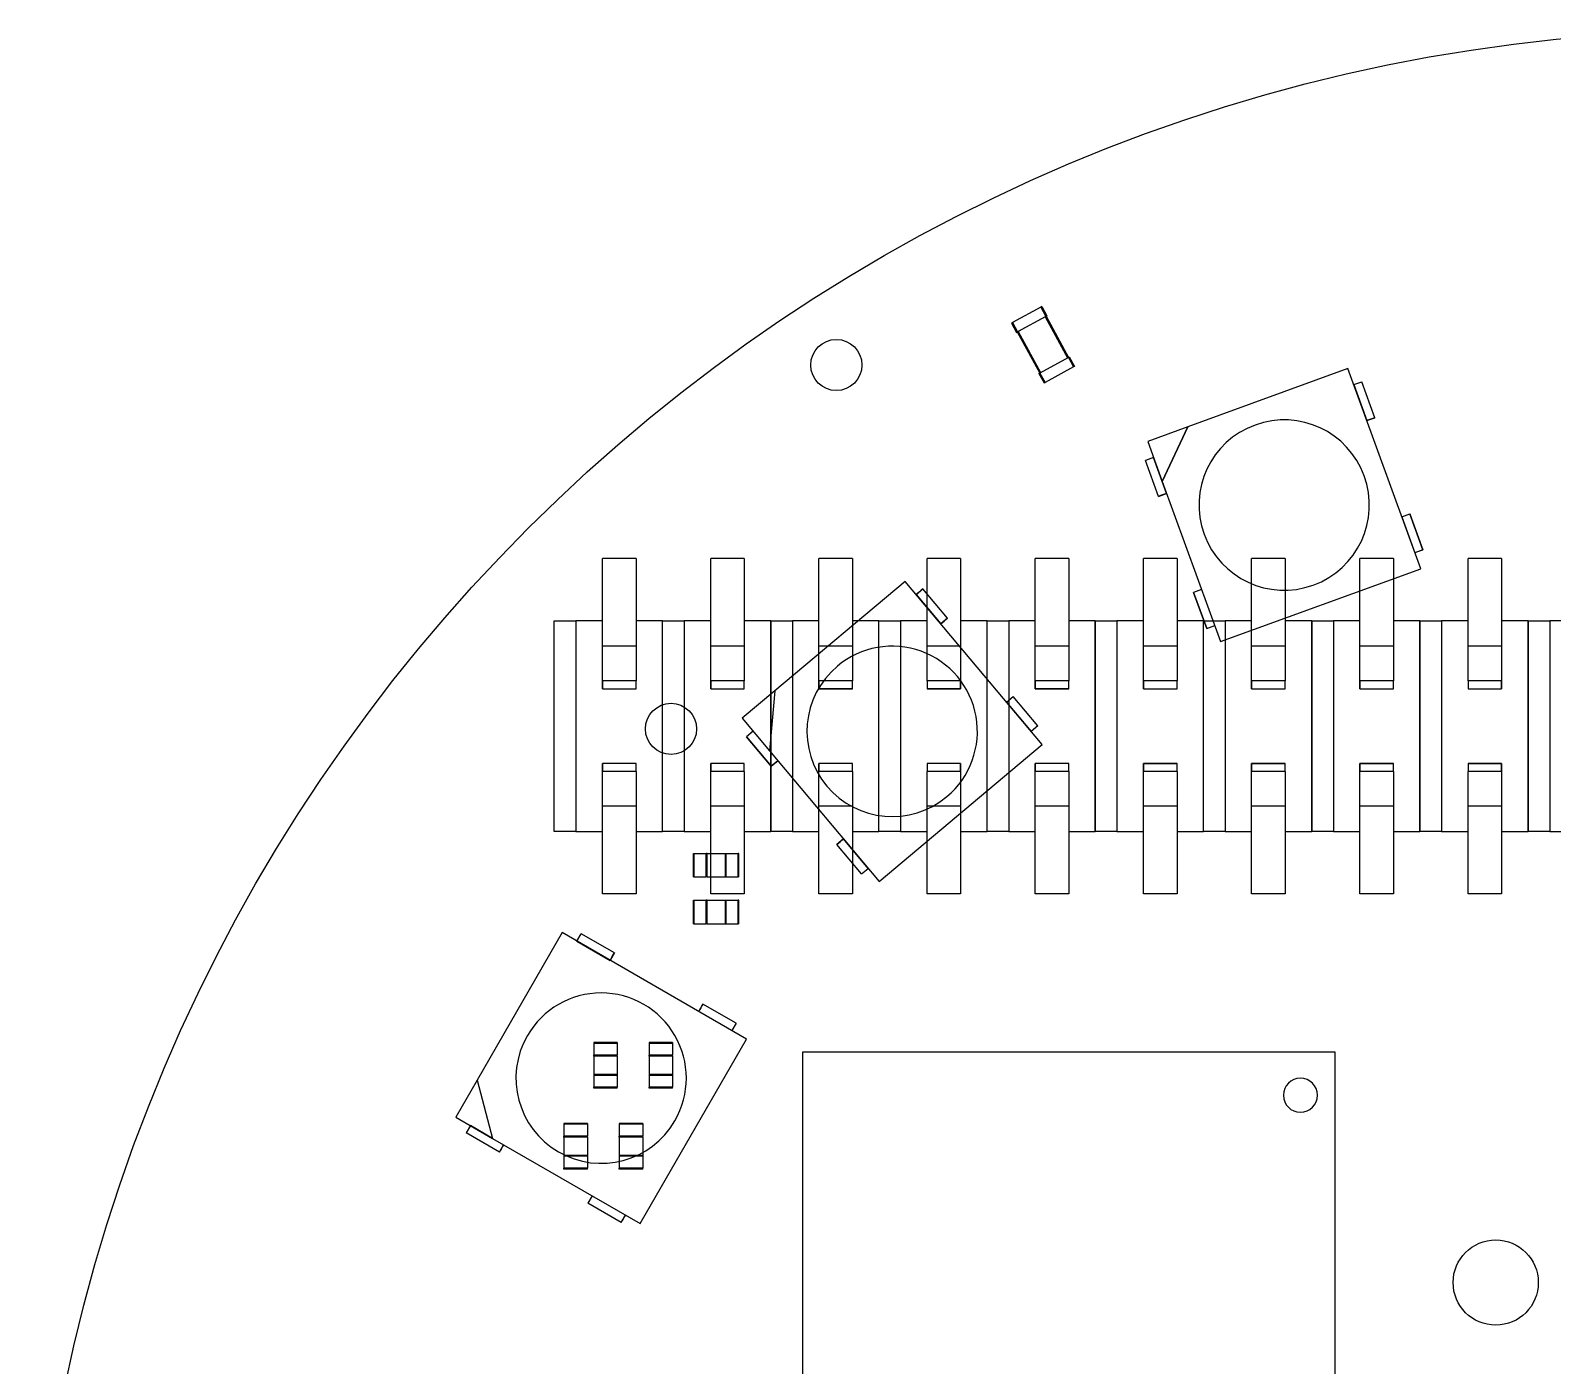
# Model space of a CAD drawing. Extents: x -39.9 to 39.9, y -39.9 to 39.9.
# Drawn here: x -39.9 to -4.17, y 8.55 to 39.9 of the extents above; entities that cross this region are included whole.
import ezdxf

# ---------------------------------------------------------------- set-up
doc = ezdxf.new("R2010")
doc.units = 0
doc.layers.get('0').update_dxf_attribs({"linetype": 'continuous'})

# ---------------------------------------------------------------- blocks, each defined once
blk = doc.blocks.new('PART__FEATURE021')
at = {"color": 0}
for p, q in [((-24.335, 18.925), (-24.335, 19.475)), ((-24.315, 19.475), (-24.035, 19.475)), ((-24.315, 18.925), (-24.315, 19.475)), ((-24.035, 18.925), (-24.035, 19.475)), ((-24.015, 19.475), (-23.585, 19.475)), ((-24.015, 18.925), (-24.015, 19.475)), ((-23.585, 18.925), (-23.585, 19.475)), ((-23.565, 19.475), (-23.285, 19.475)), ((-23.565, 18.925), (-23.565, 19.475)), ((-23.285, 18.925), (-23.285, 19.475)), ((-23.265, 18.925), (-23.265, 19.475)), ((-24.315, 18.925), (-24.035, 18.925)), ((-24.015, 18.925), (-23.585, 18.925)), ((-23.565, 18.925), (-23.285, 18.925))]:
    blk.add_line(p, q, dxfattribs=at)
for points in [[(-24.335, 19.475), (-24.315, 19.475)], [(-24.015, 19.475), (-24.035, 19.475)], [(-23.585, 19.475), (-23.565, 19.475)], [(-23.265, 19.475), (-23.285, 19.475)], [(-24.335, 18.925), (-24.315, 18.925)], [(-24.015, 18.925), (-24.035, 18.925)], [(-23.585, 18.925), (-23.565, 18.925)], [(-23.265, 18.925), (-23.285, 18.925)]]:
    blk.add_lwpolyline(points, dxfattribs=at)
blk = doc.blocks.new('PART__FEATURE040')
at = {"color": 0}
for p, q in [((-24.825, 16.135), (-25.375, 16.135)), ((-25.375, 16.115), (-25.375, 15.835)), ((-24.825, 16.115), (-25.375, 16.115)), ((-24.825, 16.115), (-24.825, 15.835)), ((-24.825, 15.835), (-25.375, 15.835)), ((-25.375, 15.815), (-25.375, 15.385)), ((-24.825, 15.815), (-25.375, 15.815)), ((-24.825, 15.815), (-24.825, 15.385)), ((-24.825, 15.385), (-25.375, 15.385)), ((-25.375, 15.365), (-25.375, 15.085)), ((-24.825, 15.365), (-25.375, 15.365)), ((-24.825, 15.365), (-24.825, 15.085)), ((-24.825, 15.085), (-25.375, 15.085)), ((-24.825, 15.065), (-25.375, 15.065)), ((-24.825, 15.065), (-25.375, 15.065))]:
    blk.add_line(p, q, dxfattribs=at)
for points in [[(-25.375, 16.135), (-25.375, 16.115)], [(-24.825, 16.135), (-24.825, 16.115)], [(-25.375, 15.815), (-25.375, 15.835)], [(-24.825, 15.815), (-24.825, 15.835)], [(-25.375, 15.385), (-25.375, 15.365)], [(-24.825, 15.385), (-24.825, 15.365)], [(-25.375, 15.065), (-25.375, 15.085)], [(-24.825, 15.065), (-24.825, 15.085)]]:
    blk.add_lwpolyline(points, dxfattribs=at)
blk = doc.blocks.new('PART__FEATURE025')
at = {"color": 0}
for p, q in [((-26.4697, 25.4426), (-26.4697, 27.5)), ((-25.6823, 27.5), (-26.4697, 27.5)), ((-25.6823, 27.5), (-25.6823, 25.4426)), ((-23.9297, 25.4426), (-23.9297, 27.5)), ((-23.1423, 27.5), (-23.9297, 27.5)), ((-23.1423, 27.5), (-23.1423, 25.4426)), ((-21.3897, 25.4426), (-21.3897, 27.5)), ((-20.6023, 27.5), (-21.3897, 27.5)), ((-20.6023, 27.5), (-20.6023, 25.4426)), ((-18.8497, 25.4426), (-18.8497, 27.5)), ((-18.0623, 27.5), (-18.8497, 27.5)), ((-18.0623, 27.5), (-18.0623, 25.4426)), ((-16.3097, 25.4426), (-16.3097, 27.5)), ((-15.5223, 27.5), (-16.3097, 27.5)), ((-15.5223, 27.5), (-15.5223, 25.4426)), ((-13.7697, 25.4426), (-13.7697, 27.5)), ((-12.9823, 27.5), (-13.7697, 27.5)), ((-12.9823, 27.5), (-12.9823, 25.4426)), ((-11.2297, 25.4426), (-11.2297, 27.5)), ((-10.4423, 27.5), (-11.2297, 27.5)), ((-10.4423, 27.5), (-10.4423, 25.4426)), ((-8.6897, 25.4426), (-8.6897, 27.5)), ((-7.9023, 27.5), (-8.6897, 27.5)), ((-7.9023, 27.5), (-7.9023, 25.4426)), ((-6.1497, 25.4426), (-6.1497, 27.5)), ((-5.3623, 27.5), (-6.1497, 27.5)), ((-5.3623, 27.5), (-5.3623, 25.4426)), ((-27.6, 21.0865), (-27.6, 26.0395)), ((-27.6, 26.0395), (-27.092, 26.0395)), ((-26.4697, 26.0395), (-27.092, 26.0395)), ((-27.092, 26.0395), (-27.092, 21.0865)), ((-25.06, 26.0395), (-25.6823, 26.0395)), ((-25.06, 26.0395), (-24.552, 26.0395)), ((-25.06, 21.0865), (-25.06, 26.0395)), ((-23.9297, 26.0395), (-24.552, 26.0395)), ((-24.552, 26.0395), (-24.552, 21.0865)), ((-22.52, 26.0395), (-23.1423, 26.0395)), ((-22.52, 26.0395), (-22.012, 26.0395)), ((-22.52, 21.0865), (-22.52, 26.0395)), ((-22.52, 26.0395), (-22.52, 21.0865)), ((-21.3897, 26.0395), (-22.012, 26.0395)), ((-22.012, 26.0395), (-22.012, 21.0865)), ((-19.98, 26.0395), (-20.6023, 26.0395)), ((-19.98, 26.0395), (-19.472, 26.0395)), ((-19.98, 21.0865), (-19.98, 26.0395)), ((-18.8497, 26.0395), (-19.472, 26.0395)), ((-19.472, 26.0395), (-19.472, 21.0865)), ((-17.44, 26.0395), (-18.0623, 26.0395)), ((-17.44, 26.0395), (-16.932, 26.0395)), ((-17.44, 21.0865), (-17.44, 26.0395)), ((-16.3097, 26.0395), (-16.932, 26.0395)), ((-16.932, 26.0395), (-16.932, 21.0865)), ((-14.9, 26.0395), (-15.5223, 26.0395)), ((-14.9, 26.0395), (-14.392, 26.0395)), ((-14.9, 21.0865), (-14.9, 26.0395)), ((-14.9, 26.0395), (-14.9, 21.0865)), ((-13.7697, 26.0395), (-14.392, 26.0395)), ((-14.392, 26.0395), (-14.392, 21.0865)), ((-14.392, 26.0395), (-14.392, 21.0865)), ((-12.36, 26.0395), (-12.9823, 26.0395)), ((-12.36, 26.0395), (-11.852, 26.0395)), ((-12.36, 21.0865), (-12.36, 26.0395)), ((-11.2297, 26.0395), (-11.852, 26.0395)), ((-11.852, 26.0395), (-11.852, 21.0865)), ((-11.852, 26.0395), (-11.852, 21.0865)), ((-9.82, 26.0395), (-10.4423, 26.0395)), ((-9.82, 26.0395), (-9.312, 26.0395)), ((-9.82, 21.0865), (-9.82, 26.0395)), ((-9.82, 26.0395), (-9.82, 21.0865)), ((-8.6897, 26.0395), (-9.312, 26.0395)), ((-9.312, 26.0395), (-9.312, 21.0865)), ((-7.28, 26.0395), (-7.9023, 26.0395)), ((-7.28, 26.0395), (-6.772, 26.0395)), ((-7.28, 21.0865), (-7.28, 26.0395)), ((-7.28, 26.0395), (-7.28, 21.0865)), ((-6.1497, 26.0395), (-6.772, 26.0395)), ((-6.772, 26.0395), (-6.772, 21.0865)), ((-4.74, 26.0395), (-5.3623, 26.0395)), ((-4.74, 26.0395), (-4.232, 26.0395)), ((-4.74, 21.0865), (-4.74, 26.0395)), ((-4.74, 26.0395), (-4.74, 21.0865)), ((-3.6097, 26.0395), (-4.232, 26.0395)), ((-4.232, 26.0395), (-4.232, 21.0865)), ((-25.6823, 25.4426), (-26.4697, 25.4426)), ((-23.1423, 25.4426), (-23.9297, 25.4426)), ((-20.6023, 25.4426), (-21.3897, 25.4426)), ((-18.0623, 25.4426), (-18.8497, 25.4426)), ((-15.5223, 25.4426), (-16.3097, 25.4426)), ((-12.9823, 25.4426), (-13.7697, 25.4426)), ((-10.4423, 25.4426), (-11.2297, 25.4426)), ((-7.9023, 25.4426), (-8.6897, 25.4426)), ((-5.3623, 25.4426), (-6.1497, 25.4426)), ((-26.4697, 24.6298), (-26.4697, 24.4393)), ((-26.4697, 24.4393), (-26.4697, 24.6298)), ((-25.6823, 24.6298), (-26.4697, 24.6298)), ((-26.4697, 24.4393), (-25.6823, 24.4393)), ((-25.6823, 24.4393), (-25.6823, 24.6298)), ((-23.9297, 24.6298), (-23.9297, 24.4393)), ((-23.9297, 24.4393), (-23.9297, 24.6298)), ((-23.1423, 24.6298), (-23.9297, 24.6298)), ((-23.9297, 24.4393), (-23.1423, 24.4393)), ((-23.1423, 24.4393), (-23.1423, 24.6298)), ((-21.3897, 24.6298), (-21.3897, 24.4393)), ((-21.3897, 24.4393), (-21.3897, 24.6298)), ((-20.6023, 24.6298), (-21.3897, 24.6298)), ((-21.3897, 24.4393), (-20.6023, 24.4393)), ((-20.6023, 24.4393), (-21.3897, 24.4393)), ((-20.6023, 24.4393), (-20.6023, 24.6298)), ((-18.8497, 24.6298), (-18.8497, 24.4393)), ((-18.0623, 24.6298), (-18.8497, 24.6298)), ((-18.8497, 24.4393), (-18.0623, 24.4393)), ((-18.0623, 24.4393), (-18.8497, 24.4393)), ((-18.0623, 24.4393), (-18.0623, 24.6298)), ((-18.0623, 24.6298), (-18.0623, 24.4393)), ((-16.3097, 24.6298), (-16.3097, 24.4393)), ((-16.3097, 24.4393), (-16.3097, 24.6298)), ((-15.5223, 24.6298), (-16.3097, 24.6298)), ((-16.3097, 24.4393), (-15.5223, 24.4393)), ((-15.5223, 24.4393), (-16.3097, 24.4393)), ((-15.5223, 24.4393), (-15.5223, 24.6298)), ((-13.7697, 24.6298), (-13.7697, 24.4393)), ((-13.7697, 24.4393), (-13.7697, 24.6298)), ((-12.9823, 24.6298), (-13.7697, 24.6298)), ((-13.7697, 24.4393), (-12.9823, 24.4393)), ((-12.9823, 24.4393), (-12.9823, 24.6298)), ((-11.2297, 24.6298), (-11.2297, 24.4393)), ((-11.2297, 24.4393), (-11.2297, 24.6298)), ((-10.4423, 24.6298), (-11.2297, 24.6298)), ((-11.2297, 24.4393), (-10.4423, 24.4393)), ((-10.4423, 24.4393), (-10.4423, 24.6298)), ((-8.6897, 24.6298), (-8.6897, 24.4393)), ((-8.6897, 24.4393), (-8.6897, 24.6298)), ((-7.9023, 24.6298), (-8.6897, 24.6298)), ((-8.6897, 24.4393), (-7.9023, 24.4393)), ((-7.9023, 24.4393), (-7.9023, 24.6298)), ((-6.1497, 24.6298), (-6.1497, 24.4393)), ((-5.3623, 24.6298), (-6.1497, 24.6298)), ((-6.1497, 24.4393), (-5.3623, 24.4393)), ((-5.3623, 24.4393), (-5.3623, 24.6298)), ((-5.3623, 24.6298), (-5.3623, 24.4393)), ((-26.4697, 22.6867), (-26.4697, 22.4962)), ((-25.6823, 22.6867), (-26.4697, 22.6867)), ((-26.4697, 22.4962), (-26.4697, 22.6867)), ((-25.6823, 22.4962), (-25.6823, 22.6867)), ((-23.9297, 22.6867), (-23.9297, 22.4962)), ((-23.1423, 22.6867), (-23.9297, 22.6867)), ((-23.9297, 22.4962), (-23.9297, 22.6867)), ((-23.1423, 22.4962), (-23.1423, 22.6867)), ((-21.3897, 22.6867), (-21.3897, 22.4962)), ((-20.6023, 22.6867), (-21.3897, 22.6867)), ((-21.3897, 22.4962), (-21.3897, 22.6867)), ((-20.6023, 22.4962), (-20.6023, 22.6867)), ((-18.8497, 22.6867), (-18.8497, 22.4962)), ((-18.0623, 22.6867), (-18.8497, 22.6867)), ((-18.0623, 22.4962), (-18.0623, 22.6867)), ((-18.0623, 22.6867), (-18.0623, 22.4962)), ((-16.3097, 22.6867), (-16.3097, 22.4962)), ((-15.5223, 22.6867), (-16.3097, 22.6867)), ((-16.3097, 22.4962), (-16.3097, 22.6867)), ((-15.5223, 22.4962), (-15.5223, 22.6867)), ((-13.7697, 22.6867), (-13.7697, 22.4962)), ((-12.9823, 22.6867), (-13.7697, 22.6867)), ((-13.7697, 22.4962), (-13.7697, 22.6867)), ((-13.7697, 22.6867), (-12.9823, 22.6867)), ((-12.9823, 22.4962), (-12.9823, 22.6867)), ((-11.2297, 22.6867), (-11.2297, 22.4962)), ((-10.4423, 22.6867), (-11.2297, 22.6867)), ((-11.2297, 22.4962), (-11.2297, 22.6867)), ((-11.2297, 22.6867), (-10.4423, 22.6867)), ((-10.4423, 22.4962), (-10.4423, 22.6867)), ((-8.6897, 22.6867), (-8.6897, 22.4962)), ((-7.9023, 22.6867), (-8.6897, 22.6867)), ((-8.6897, 22.4962), (-8.6897, 22.6867)), ((-8.6897, 22.6867), (-7.9023, 22.6867)), ((-7.9023, 22.4962), (-7.9023, 22.6867)), ((-6.1497, 22.6867), (-6.1497, 22.4962)), ((-5.3623, 22.6867), (-6.1497, 22.6867)), ((-6.1497, 22.6867), (-5.3623, 22.6867)), ((-5.3623, 22.4962), (-5.3623, 22.6867)), ((-5.3623, 22.6867), (-5.3623, 22.4962)), ((-25.6823, 22.4962), (-26.4697, 22.4962)), ((-23.1423, 22.4962), (-23.9297, 22.4962)), ((-20.6023, 22.4962), (-21.3897, 22.4962)), ((-18.0623, 22.4962), (-18.8497, 22.4962)), ((-15.5223, 22.4962), (-16.3097, 22.4962)), ((-12.9823, 22.4962), (-13.7697, 22.4962)), ((-10.4423, 22.4962), (-11.2297, 22.4962)), ((-7.9023, 22.4962), (-8.6897, 22.4962)), ((-5.3623, 22.4962), (-6.1497, 22.4962)), ((-26.4697, 19.626), (-26.4697, 21.6834)), ((-25.6823, 21.6834), (-26.4697, 21.6834)), ((-25.6823, 21.6834), (-25.6823, 19.626)), ((-23.9297, 19.626), (-23.9297, 21.6834)), ((-23.1423, 21.6834), (-23.9297, 21.6834)), ((-23.1423, 21.6834), (-23.1423, 19.626)), ((-21.3897, 19.626), (-21.3897, 21.6834)), ((-20.6023, 21.6834), (-21.3897, 21.6834)), ((-20.6023, 21.6834), (-20.6023, 19.626)), ((-18.8497, 19.626), (-18.8497, 21.6834)), ((-18.0623, 21.6834), (-18.8497, 21.6834)), ((-18.0623, 21.6834), (-18.0623, 19.626)), ((-16.3097, 19.626), (-16.3097, 21.6834)), ((-15.5223, 21.6834), (-16.3097, 21.6834)), ((-15.5223, 21.6834), (-15.5223, 19.626)), ((-13.7697, 19.626), (-13.7697, 21.6834)), ((-12.9823, 21.6834), (-13.7697, 21.6834)), ((-12.9823, 21.6834), (-12.9823, 19.626)), ((-11.2297, 19.626), (-11.2297, 21.6834)), ((-10.4423, 21.6834), (-11.2297, 21.6834)), ((-10.4423, 21.6834), (-10.4423, 19.626)), ((-8.6897, 19.626), (-8.6897, 21.6834)), ((-7.9023, 21.6834), (-8.6897, 21.6834)), ((-7.9023, 21.6834), (-7.9023, 19.626)), ((-6.1497, 19.626), (-6.1497, 21.6834)), ((-5.3623, 21.6834), (-6.1497, 21.6834)), ((-5.3623, 21.6834), (-5.3623, 19.626)), ((-27.092, 21.0865), (-27.6, 21.0865)), ((-27.092, 21.0865), (-26.4697, 21.0865)), ((-25.6823, 21.0865), (-25.06, 21.0865)), ((-24.552, 21.0865), (-25.06, 21.0865)), ((-24.552, 21.0865), (-23.9297, 21.0865)), ((-23.1423, 21.0865), (-22.52, 21.0865)), ((-22.012, 21.0865), (-22.52, 21.0865)), ((-22.012, 21.0865), (-21.3897, 21.0865)), ((-20.6023, 21.0865), (-19.98, 21.0865)), ((-19.472, 21.0865), (-19.98, 21.0865)), ((-19.472, 21.0865), (-18.8497, 21.0865)), ((-18.0623, 21.0865), (-17.44, 21.0865)), ((-16.932, 21.0865), (-17.44, 21.0865)), ((-16.932, 21.0865), (-16.3097, 21.0865)), ((-15.5223, 21.0865), (-14.9, 21.0865)), ((-14.392, 21.0865), (-14.9, 21.0865)), ((-14.392, 21.0865), (-13.7697, 21.0865)), ((-12.9823, 21.0865), (-12.36, 21.0865)), ((-11.852, 21.0865), (-12.36, 21.0865)), ((-11.852, 21.0865), (-11.2297, 21.0865)), ((-10.4423, 21.0865), (-9.82, 21.0865)), ((-9.312, 21.0865), (-9.82, 21.0865)), ((-9.312, 21.0865), (-8.6897, 21.0865)), ((-7.9023, 21.0865), (-7.28, 21.0865)), ((-6.772, 21.0865), (-7.28, 21.0865)), ((-6.772, 21.0865), (-6.1497, 21.0865)), ((-5.3623, 21.0865), (-4.74, 21.0865)), ((-4.232, 21.0865), (-4.74, 21.0865)), ((-4.232, 21.0865), (-3.6097, 21.0865)), ((-25.6823, 19.626), (-26.4697, 19.626)), ((-23.1423, 19.626), (-23.9297, 19.626)), ((-20.6023, 19.626), (-21.3897, 19.626)), ((-18.0623, 19.626), (-18.8497, 19.626)), ((-15.5223, 19.626), (-16.3097, 19.626)), ((-12.9823, 19.626), (-13.7697, 19.626)), ((-10.4423, 19.626), (-11.2297, 19.626)), ((-7.9023, 19.626), (-8.6897, 19.626)), ((-5.3623, 19.626), (-6.1497, 19.626))]:
    blk.add_line(p, q, dxfattribs=at)
for points in [[(-26.4697, 24.6298), (-26.4697, 24.6798), (-26.4697, 24.7298), (-26.4697, 24.7798), (-26.4697, 24.8298), (-26.4697, 24.8798), (-26.4697, 24.9298), (-26.4697, 24.9798), (-26.4697, 25.0298), (-26.4697, 25.0798), (-26.4697, 25.1298), (-26.4697, 25.1798), (-26.4697, 25.2298), (-26.4697, 25.2798), (-26.4697, 25.3298), (-26.4697, 25.3798), (-26.4697, 25.4298), (-26.4697, 25.4426)], [(-25.6823, 25.4426), (-25.6823, 25.3926), (-25.6823, 25.3426), (-25.6823, 25.2926), (-25.6823, 25.2426), (-25.6823, 25.1926), (-25.6823, 25.1426), (-25.6823, 25.0926), (-25.6823, 25.0426), (-25.6823, 24.9926), (-25.6823, 24.9426), (-25.6823, 24.8926), (-25.6823, 24.8426), (-25.6823, 24.7926), (-25.6823, 24.7426), (-25.6823, 24.6926), (-25.6823, 24.6426), (-25.6823, 24.6298)], [(-23.9297, 24.6298), (-23.9297, 24.6798), (-23.9297, 24.7298), (-23.9297, 24.7798), (-23.9297, 24.8298), (-23.9297, 24.8798), (-23.9297, 24.9298), (-23.9297, 24.9798), (-23.9297, 25.0298), (-23.9297, 25.0798), (-23.9297, 25.1298), (-23.9297, 25.1798), (-23.9297, 25.2298), (-23.9297, 25.2798), (-23.9297, 25.3298), (-23.9297, 25.3798), (-23.9297, 25.4298), (-23.9297, 25.4426)], [(-23.1423, 25.4426), (-23.1423, 25.3926), (-23.1423, 25.3426), (-23.1423, 25.2926), (-23.1423, 25.2426), (-23.1423, 25.1926), (-23.1423, 25.1426), (-23.1423, 25.0926), (-23.1423, 25.0426), (-23.1423, 24.9926), (-23.1423, 24.9426), (-23.1423, 24.8926), (-23.1423, 24.8426), (-23.1423, 24.7926), (-23.1423, 24.7426), (-23.1423, 24.6926), (-23.1423, 24.6426), (-23.1423, 24.6298)], [(-21.3897, 24.6298), (-21.3897, 24.6798), (-21.3897, 24.7298), (-21.3897, 24.7798), (-21.3897, 24.8298), (-21.3897, 24.8798), (-21.3897, 24.9298), (-21.3897, 24.9798), (-21.3897, 25.0298), (-21.3897, 25.0798), (-21.3897, 25.1298), (-21.3897, 25.1798), (-21.3897, 25.2298), (-21.3897, 25.2798), (-21.3897, 25.3298), (-21.3897, 25.3798), (-21.3897, 25.4298), (-21.3897, 25.4426)], [(-20.6023, 25.4426), (-20.6023, 25.3926), (-20.6023, 25.3426), (-20.6023, 25.2926), (-20.6023, 25.2426), (-20.6023, 25.1926), (-20.6023, 25.1426), (-20.6023, 25.0926), (-20.6023, 25.0426), (-20.6023, 24.9926), (-20.6023, 24.9426), (-20.6023, 24.8926), (-20.6023, 24.8426), (-20.6023, 24.7926), (-20.6023, 24.7426), (-20.6023, 24.6926), (-20.6023, 24.6426), (-20.6023, 24.6298)], [(-18.8497, 24.6298), (-18.8497, 24.6798), (-18.8497, 24.7298), (-18.8497, 24.7798), (-18.8497, 24.8298), (-18.8497, 24.8798), (-18.8497, 24.9298), (-18.8497, 24.9798), (-18.8497, 25.0298), (-18.8497, 25.0798), (-18.8497, 25.1298), (-18.8497, 25.1798), (-18.8497, 25.2298), (-18.8497, 25.2798), (-18.8497, 25.3298), (-18.8497, 25.3798), (-18.8497, 25.4298), (-18.8497, 25.4426)], [(-18.0623, 25.4426), (-18.0623, 25.3926), (-18.0623, 25.3426), (-18.0623, 25.2926), (-18.0623, 25.2426), (-18.0623, 25.1926), (-18.0623, 25.1426), (-18.0623, 25.0926), (-18.0623, 25.0426), (-18.0623, 24.9926), (-18.0623, 24.9426), (-18.0623, 24.8926), (-18.0623, 24.8426), (-18.0623, 24.7926), (-18.0623, 24.7426), (-18.0623, 24.6926), (-18.0623, 24.6426), (-18.0623, 24.6298)], [(-16.3097, 24.6298), (-16.3097, 24.6798), (-16.3097, 24.7298), (-16.3097, 24.7798), (-16.3097, 24.8298), (-16.3097, 24.8798), (-16.3097, 24.9298), (-16.3097, 24.9798), (-16.3097, 25.0298), (-16.3097, 25.0798), (-16.3097, 25.1298), (-16.3097, 25.1798), (-16.3097, 25.2298), (-16.3097, 25.2798), (-16.3097, 25.3298), (-16.3097, 25.3798), (-16.3097, 25.4298), (-16.3097, 25.4426)], [(-15.5223, 25.4426), (-15.5223, 25.3926), (-15.5223, 25.3426), (-15.5223, 25.2926), (-15.5223, 25.2426), (-15.5223, 25.1926), (-15.5223, 25.1426), (-15.5223, 25.0926), (-15.5223, 25.0426), (-15.5223, 24.9926), (-15.5223, 24.9426), (-15.5223, 24.8926), (-15.5223, 24.8426), (-15.5223, 24.7926), (-15.5223, 24.7426), (-15.5223, 24.6926), (-15.5223, 24.6426), (-15.5223, 24.6298)], [(-13.7697, 24.6298), (-13.7697, 24.6798), (-13.7697, 24.7298), (-13.7697, 24.7798), (-13.7697, 24.8298), (-13.7697, 24.8798), (-13.7697, 24.9298), (-13.7697, 24.9798), (-13.7697, 25.0298), (-13.7697, 25.0798), (-13.7697, 25.1298), (-13.7697, 25.1798), (-13.7697, 25.2298), (-13.7697, 25.2798), (-13.7697, 25.3298), (-13.7697, 25.3798), (-13.7697, 25.4298), (-13.7697, 25.4426)], [(-12.9823, 25.4426), (-12.9823, 25.3926), (-12.9823, 25.3426), (-12.9823, 25.2926), (-12.9823, 25.2426), (-12.9823, 25.1926), (-12.9823, 25.1426), (-12.9823, 25.0926), (-12.9823, 25.0426), (-12.9823, 24.9926), (-12.9823, 24.9426), (-12.9823, 24.8926), (-12.9823, 24.8426), (-12.9823, 24.7926), (-12.9823, 24.7426), (-12.9823, 24.6926), (-12.9823, 24.6426), (-12.9823, 24.6298)], [(-11.2297, 24.6298), (-11.2297, 24.6798), (-11.2297, 24.7298), (-11.2297, 24.7798), (-11.2297, 24.8298), (-11.2297, 24.8798), (-11.2297, 24.9298), (-11.2297, 24.9798), (-11.2297, 25.0298), (-11.2297, 25.0798), (-11.2297, 25.1298), (-11.2297, 25.1798), (-11.2297, 25.2298), (-11.2297, 25.2798), (-11.2297, 25.3298), (-11.2297, 25.3798), (-11.2297, 25.4298), (-11.2297, 25.4426)], [(-10.4423, 25.4426), (-10.4423, 25.3926), (-10.4423, 25.3426), (-10.4423, 25.2926), (-10.4423, 25.2426), (-10.4423, 25.1926), (-10.4423, 25.1426), (-10.4423, 25.0926), (-10.4423, 25.0426), (-10.4423, 24.9926), (-10.4423, 24.9426), (-10.4423, 24.8926), (-10.4423, 24.8426), (-10.4423, 24.7926), (-10.4423, 24.7426), (-10.4423, 24.6926), (-10.4423, 24.6426), (-10.4423, 24.6298)], [(-8.6897, 24.6298), (-8.6897, 24.6798), (-8.6897, 24.7298), (-8.6897, 24.7798), (-8.6897, 24.8298), (-8.6897, 24.8798), (-8.6897, 24.9298), (-8.6897, 24.9798), (-8.6897, 25.0298), (-8.6897, 25.0798), (-8.6897, 25.1298), (-8.6897, 25.1798), (-8.6897, 25.2298), (-8.6897, 25.2798), (-8.6897, 25.3298), (-8.6897, 25.3798), (-8.6897, 25.4298), (-8.6897, 25.4426)], [(-7.9023, 25.4426), (-7.9023, 25.3926), (-7.9023, 25.3426), (-7.9023, 25.2926), (-7.9023, 25.2426), (-7.9023, 25.1926), (-7.9023, 25.1426), (-7.9023, 25.0926), (-7.9023, 25.0426), (-7.9023, 24.9926), (-7.9023, 24.9426), (-7.9023, 24.8926), (-7.9023, 24.8426), (-7.9023, 24.7926), (-7.9023, 24.7426), (-7.9023, 24.6926), (-7.9023, 24.6426), (-7.9023, 24.6298)], [(-6.1497, 24.6298), (-6.1497, 24.6798), (-6.1497, 24.7298), (-6.1497, 24.7798), (-6.1497, 24.8298), (-6.1497, 24.8798), (-6.1497, 24.9298), (-6.1497, 24.9798), (-6.1497, 25.0298), (-6.1497, 25.0798), (-6.1497, 25.1298), (-6.1497, 25.1798), (-6.1497, 25.2298), (-6.1497, 25.2798), (-6.1497, 25.3298), (-6.1497, 25.3798), (-6.1497, 25.4298), (-6.1497, 25.4426)], [(-5.3623, 25.4426), (-5.3623, 25.3926), (-5.3623, 25.3426), (-5.3623, 25.2926), (-5.3623, 25.2426), (-5.3623, 25.1926), (-5.3623, 25.1426), (-5.3623, 25.0926), (-5.3623, 25.0426), (-5.3623, 24.9926), (-5.3623, 24.9426), (-5.3623, 24.8926), (-5.3623, 24.8426), (-5.3623, 24.7926), (-5.3623, 24.7426), (-5.3623, 24.6926), (-5.3623, 24.6426), (-5.3623, 24.6298)], [(-26.4697, 21.6834), (-26.4697, 21.7334), (-26.4697, 21.7834), (-26.4697, 21.8334), (-26.4697, 21.8834), (-26.4697, 21.9334), (-26.4697, 21.9834), (-26.4697, 22.0334), (-26.4697, 22.0834), (-26.4697, 22.1334), (-26.4697, 22.1834), (-26.4697, 22.2334), (-26.4697, 22.2834), (-26.4697, 22.3334), (-26.4697, 22.3834), (-26.4697, 22.4334), (-26.4697, 22.4834), (-26.4697, 22.4962)], [(-25.6823, 22.4962), (-25.6823, 22.4462), (-25.6823, 22.3962), (-25.6823, 22.3462), (-25.6823, 22.2962), (-25.6823, 22.2462), (-25.6823, 22.1962), (-25.6823, 22.1462), (-25.6823, 22.0962), (-25.6823, 22.0462), (-25.6823, 21.9962), (-25.6823, 21.9462), (-25.6823, 21.8962), (-25.6823, 21.8462), (-25.6823, 21.7962), (-25.6823, 21.7462), (-25.6823, 21.6962), (-25.6823, 21.6834)], [(-23.9297, 21.6834), (-23.9297, 21.7334), (-23.9297, 21.7834), (-23.9297, 21.8334), (-23.9297, 21.8834), (-23.9297, 21.9334), (-23.9297, 21.9834), (-23.9297, 22.0334), (-23.9297, 22.0834), (-23.9297, 22.1334), (-23.9297, 22.1834), (-23.9297, 22.2334), (-23.9297, 22.2834), (-23.9297, 22.3334), (-23.9297, 22.3834), (-23.9297, 22.4334), (-23.9297, 22.4834), (-23.9297, 22.4962)], [(-23.1423, 22.4962), (-23.1423, 22.4462), (-23.1423, 22.3962), (-23.1423, 22.3462), (-23.1423, 22.2962), (-23.1423, 22.2462), (-23.1423, 22.1962), (-23.1423, 22.1462), (-23.1423, 22.0962), (-23.1423, 22.0462), (-23.1423, 21.9962), (-23.1423, 21.9462), (-23.1423, 21.8962), (-23.1423, 21.8462), (-23.1423, 21.7962), (-23.1423, 21.7462), (-23.1423, 21.6962), (-23.1423, 21.6834)], [(-21.3897, 21.6834), (-21.3897, 21.7334), (-21.3897, 21.7834), (-21.3897, 21.8334), (-21.3897, 21.8834), (-21.3897, 21.9334), (-21.3897, 21.9834), (-21.3897, 22.0334), (-21.3897, 22.0834), (-21.3897, 22.1334), (-21.3897, 22.1834), (-21.3897, 22.2334), (-21.3897, 22.2834), (-21.3897, 22.3334), (-21.3897, 22.3834), (-21.3897, 22.4334), (-21.3897, 22.4834), (-21.3897, 22.4962)], [(-20.6023, 22.4962), (-20.6023, 22.4462), (-20.6023, 22.3962), (-20.6023, 22.3462), (-20.6023, 22.2962), (-20.6023, 22.2462), (-20.6023, 22.1962), (-20.6023, 22.1462), (-20.6023, 22.0962), (-20.6023, 22.0462), (-20.6023, 21.9962), (-20.6023, 21.9462), (-20.6023, 21.8962), (-20.6023, 21.8462), (-20.6023, 21.7962), (-20.6023, 21.7462), (-20.6023, 21.6962), (-20.6023, 21.6834)], [(-18.8497, 21.6834), (-18.8497, 21.7334), (-18.8497, 21.7834), (-18.8497, 21.8334), (-18.8497, 21.8834), (-18.8497, 21.9334), (-18.8497, 21.9834), (-18.8497, 22.0334), (-18.8497, 22.0834), (-18.8497, 22.1334), (-18.8497, 22.1834), (-18.8497, 22.2334), (-18.8497, 22.2834), (-18.8497, 22.3334), (-18.8497, 22.3834), (-18.8497, 22.4334), (-18.8497, 22.4834), (-18.8497, 22.4962)], [(-18.0623, 22.4962), (-18.0623, 22.4462), (-18.0623, 22.3962), (-18.0623, 22.3462), (-18.0623, 22.2962), (-18.0623, 22.2462), (-18.0623, 22.1962), (-18.0623, 22.1462), (-18.0623, 22.0962), (-18.0623, 22.0462), (-18.0623, 21.9962), (-18.0623, 21.9462), (-18.0623, 21.8962), (-18.0623, 21.8462), (-18.0623, 21.7962), (-18.0623, 21.7462), (-18.0623, 21.6962), (-18.0623, 21.6834)], [(-16.3097, 21.6834), (-16.3097, 21.7334), (-16.3097, 21.7834), (-16.3097, 21.8334), (-16.3097, 21.8834), (-16.3097, 21.9334), (-16.3097, 21.9834), (-16.3097, 22.0334), (-16.3097, 22.0834), (-16.3097, 22.1334), (-16.3097, 22.1834), (-16.3097, 22.2334), (-16.3097, 22.2834), (-16.3097, 22.3334), (-16.3097, 22.3834), (-16.3097, 22.4334), (-16.3097, 22.4834), (-16.3097, 22.4962)], [(-15.5223, 22.4962), (-15.5223, 22.4462), (-15.5223, 22.3962), (-15.5223, 22.3462), (-15.5223, 22.2962), (-15.5223, 22.2462), (-15.5223, 22.1962), (-15.5223, 22.1462), (-15.5223, 22.0962), (-15.5223, 22.0462), (-15.5223, 21.9962), (-15.5223, 21.9462), (-15.5223, 21.8962), (-15.5223, 21.8462), (-15.5223, 21.7962), (-15.5223, 21.7462), (-15.5223, 21.6962), (-15.5223, 21.6834)], [(-13.7697, 21.6834), (-13.7697, 21.7334), (-13.7697, 21.7834), (-13.7697, 21.8334), (-13.7697, 21.8834), (-13.7697, 21.9334), (-13.7697, 21.9834), (-13.7697, 22.0334), (-13.7697, 22.0834), (-13.7697, 22.1334), (-13.7697, 22.1834), (-13.7697, 22.2334), (-13.7697, 22.2834), (-13.7697, 22.3334), (-13.7697, 22.3834), (-13.7697, 22.4334), (-13.7697, 22.4834), (-13.7697, 22.4962)], [(-12.9823, 22.4962), (-12.9823, 22.4462), (-12.9823, 22.3962), (-12.9823, 22.3462), (-12.9823, 22.2962), (-12.9823, 22.2462), (-12.9823, 22.1962), (-12.9823, 22.1462), (-12.9823, 22.0962), (-12.9823, 22.0462), (-12.9823, 21.9962), (-12.9823, 21.9462), (-12.9823, 21.8962), (-12.9823, 21.8462), (-12.9823, 21.7962), (-12.9823, 21.7462), (-12.9823, 21.6962), (-12.9823, 21.6834)], [(-11.2297, 21.6834), (-11.2297, 21.7334), (-11.2297, 21.7834), (-11.2297, 21.8334), (-11.2297, 21.8834), (-11.2297, 21.9334), (-11.2297, 21.9834), (-11.2297, 22.0334), (-11.2297, 22.0834), (-11.2297, 22.1334), (-11.2297, 22.1834), (-11.2297, 22.2334), (-11.2297, 22.2834), (-11.2297, 22.3334), (-11.2297, 22.3834), (-11.2297, 22.4334), (-11.2297, 22.4834), (-11.2297, 22.4962)], [(-10.4423, 22.4962), (-10.4423, 22.4462), (-10.4423, 22.3962), (-10.4423, 22.3462), (-10.4423, 22.2962), (-10.4423, 22.2462), (-10.4423, 22.1962), (-10.4423, 22.1462), (-10.4423, 22.0962), (-10.4423, 22.0462), (-10.4423, 21.9962), (-10.4423, 21.9462), (-10.4423, 21.8962), (-10.4423, 21.8462), (-10.4423, 21.7962), (-10.4423, 21.7462), (-10.4423, 21.6962), (-10.4423, 21.6834)], [(-8.6897, 21.6834), (-8.6897, 21.7334), (-8.6897, 21.7834), (-8.6897, 21.8334), (-8.6897, 21.8834), (-8.6897, 21.9334), (-8.6897, 21.9834), (-8.6897, 22.0334), (-8.6897, 22.0834), (-8.6897, 22.1334), (-8.6897, 22.1834), (-8.6897, 22.2334), (-8.6897, 22.2834), (-8.6897, 22.3334), (-8.6897, 22.3834), (-8.6897, 22.4334), (-8.6897, 22.4834), (-8.6897, 22.4962)], [(-7.9023, 22.4962), (-7.9023, 22.4462), (-7.9023, 22.3962), (-7.9023, 22.3462), (-7.9023, 22.2962), (-7.9023, 22.2462), (-7.9023, 22.1962), (-7.9023, 22.1462), (-7.9023, 22.0962), (-7.9023, 22.0462), (-7.9023, 21.9962), (-7.9023, 21.9462), (-7.9023, 21.8962), (-7.9023, 21.8462), (-7.9023, 21.7962), (-7.9023, 21.7462), (-7.9023, 21.6962), (-7.9023, 21.6834)], [(-6.1497, 21.6834), (-6.1497, 21.7334), (-6.1497, 21.7834), (-6.1497, 21.8334), (-6.1497, 21.8834), (-6.1497, 21.9334), (-6.1497, 21.9834), (-6.1497, 22.0334), (-6.1497, 22.0834), (-6.1497, 22.1334), (-6.1497, 22.1834), (-6.1497, 22.2334), (-6.1497, 22.2834), (-6.1497, 22.3334), (-6.1497, 22.3834), (-6.1497, 22.4334), (-6.1497, 22.4834), (-6.1497, 22.4962)], [(-5.3623, 22.4962), (-5.3623, 22.4462), (-5.3623, 22.3962), (-5.3623, 22.3462), (-5.3623, 22.2962), (-5.3623, 22.2462), (-5.3623, 22.1962), (-5.3623, 22.1462), (-5.3623, 22.0962), (-5.3623, 22.0462), (-5.3623, 21.9962), (-5.3623, 21.9462), (-5.3623, 21.8962), (-5.3623, 21.8462), (-5.3623, 21.7962), (-5.3623, 21.7462), (-5.3623, 21.6962), (-5.3623, 21.6834)], [(-8.6897, 21.4548), (-8.6897, 21.5048), (-8.6897, 21.5548), (-8.6897, 21.6048), (-8.6897, 21.6548), (-8.6897, 21.6834)]]:
    blk.add_lwpolyline(points, dxfattribs=at)
blk = doc.blocks.new('PART__FEATURE053')
at = {"color": 0}
for p, q in [((-16.179, 33.404), (-16.847, 33.04)), ((-16.179, 33.404), (-16.06, 33.185)), ((-16.157, 33.416), (-16.038, 33.197)), ((-16.869, 33.029), (-16.749, 32.809)), ((-16.847, 33.04), (-16.727, 32.821)), ((-16.06, 33.185), (-16.727, 32.821)), ((-16.077, 33.175), (-16.709, 32.831)), ((-16.077, 33.175), (-15.551, 32.209)), ((-16.055, 33.187), (-15.529, 32.221)), ((-16.055, 33.187), (-15.529, 32.221)), ((-16.731, 32.819), (-16.205, 31.853)), ((-16.731, 32.819), (-16.205, 31.853)), ((-16.709, 32.831), (-16.183, 31.865)), ((-15.533, 32.219), (-16.2, 31.855)), ((-15.533, 32.219), (-15.413, 32)), ((-15.511, 32.231), (-15.391, 32.011)), ((-16.222, 31.843), (-16.103, 31.624)), ((-16.2, 31.855), (-16.081, 31.636)), ((-15.413, 32), (-16.081, 31.636))]:
    blk.add_line(p, q, dxfattribs=at)
for points in [[(-16.157, 33.416), (-16.179, 33.404)], [(-16.869, 33.029), (-16.847, 33.04)], [(-16.06, 33.185), (-16.077, 33.175)], [(-16.038, 33.197), (-16.06, 33.185)], [(-16.749, 32.809), (-16.727, 32.821)], [(-16.727, 32.821), (-16.709, 32.831)], [(-15.511, 32.231), (-15.533, 32.219)], [(-16.222, 31.843), (-16.2, 31.855)], [(-15.391, 32.011), (-15.413, 32)], [(-16.103, 31.624), (-16.081, 31.636)]]:
    blk.add_lwpolyline(points, dxfattribs=at)
blk = doc.blocks.new('PART__FEATURE013')
at = {"color": 0}
for p, q in [((-27.415, 18.715), (-29.415, 15.251)), ((-23.085, 16.215), (-27.415, 18.715)), ((-27.069, 18.515), (-26.969, 18.688)), ((-26.19, 18.238), (-26.969, 18.688)), ((-27.069, 18.515), (-26.29, 18.065)), ((-26.29, 18.065), (-27.069, 18.515)), ((-26.19, 18.238), (-26.29, 18.065)), ((-24.211, 16.865), (-24.111, 17.038)), ((-23.332, 16.588), (-24.111, 17.038)), ((-23.332, 16.588), (-23.432, 16.415)), ((-25.585, 11.885), (-23.085, 16.215)), ((-29.415, 15.251), (-29.915, 14.385)), ((-29.415, 15.251), (-29.049, 13.885)), ((-29.915, 14.385), (-29.049, 13.885)), ((-29.569, 14.185), (-29.669, 14.012)), ((-28.89, 13.562), (-29.669, 14.012)), ((-29.049, 13.885), (-29.569, 14.185)), ((-29.049, 13.885), (-29.569, 14.185)), ((-29.049, 13.885), (-25.585, 11.885)), ((-28.89, 13.562), (-28.79, 13.735)), ((-26.711, 12.535), (-26.811, 12.362)), ((-26.032, 11.912), (-26.811, 12.362)), ((-26.032, 11.912), (-25.932, 12.085))]:
    blk.add_line(p, q, dxfattribs=at)
for points in [[(-26.29, 18.065), (-26.265, 18.108), (-26.24, 18.152), (-26.215, 18.195), (-26.19, 18.238)], [(-24.111, 17.038), (-24.136, 16.995), (-24.161, 16.952), (-24.186, 16.908), (-24.211, 16.865)], [(-28.79, 13.735), (-28.815, 13.692), (-28.84, 13.648), (-28.865, 13.605), (-28.89, 13.562)], [(-25.932, 12.085), (-25.957, 12.042), (-25.982, 11.998), (-26.007, 11.955), (-26.032, 11.912)]]:
    blk.add_lwpolyline(points, dxfattribs=at)
for start, end in [(-30, 150), (150, -30)]:
    blk.add_arc((-26.5, 15.3), 2, start, end, dxfattribs=at)
blk = doc.blocks.new('PART__FEATURE028')
at = {"color": 0}
for p, q in [((-8.972, 31.959), (-12.73, 30.591)), ((-7.262, 27.26), (-8.972, 31.959)), ((-8.835, 31.583), (-8.647, 31.651)), ((-8.835, 31.583), (-8.527, 30.737)), ((-8.339, 30.806), (-8.647, 31.651)), ((-8.339, 30.806), (-8.527, 30.737)), ((-12.73, 30.591), (-13.67, 30.249)), ((-12.73, 30.591), (-13.328, 29.309)), ((-13.328, 29.309), (-12.73, 30.591)), ((-13.67, 30.249), (-13.328, 29.309)), ((-13.533, 29.873), (-13.721, 29.804)), ((-13.413, 28.959), (-13.721, 29.804)), ((-13.225, 29.027), (-13.533, 29.873)), ((-13.225, 29.027), (-13.533, 29.873)), ((-13.533, 29.873), (-13.225, 29.027)), ((-13.328, 29.309), (-11.96, 25.55)), ((-13.413, 28.959), (-13.225, 29.027)), ((-7.706, 28.482), (-7.518, 28.55)), ((-7.706, 28.482), (-7.398, 27.636)), ((-7.21, 27.705), (-7.518, 28.55)), ((-7.518, 28.55), (-7.21, 27.705)), ((-7.21, 27.705), (-7.398, 27.636)), ((-11.96, 25.55), (-7.262, 27.26)), ((-12.405, 26.772), (-12.593, 26.704)), ((-12.285, 25.858), (-12.593, 26.704)), ((-12.593, 26.704), (-12.285, 25.858)), ((-12.285, 25.858), (-12.097, 25.926))]:
    blk.add_line(p, q, dxfattribs=at)
for points in [[(-8.527, 30.737), (-8.48, 30.754), (-8.433, 30.771), (-8.386, 30.789), (-8.339, 30.806)], [(-13.225, 29.027), (-13.272, 29.01), (-13.319, 28.993), (-13.366, 28.976), (-13.413, 28.959)], [(-7.398, 27.636), (-7.351, 27.653), (-7.304, 27.67), (-7.257, 27.688), (-7.21, 27.705)]]:
    blk.add_lwpolyline(points, dxfattribs=at)
for start, end in [(-70, 110), (110, -70)]:
    blk.add_arc((-10.466, 28.755), 2, start, end, dxfattribs=at)
blk = doc.blocks.new('PART__FEATURE042')
at = {"color": 0}
for p, q in [((-25.525, 14.235), (-26.075, 14.235)), ((-26.075, 14.215), (-26.075, 13.935)), ((-25.525, 14.215), (-26.075, 14.215)), ((-25.525, 14.215), (-25.525, 13.935)), ((-25.525, 13.935), (-26.075, 13.935)), ((-26.075, 13.915), (-26.075, 13.485)), ((-25.525, 13.915), (-26.075, 13.915)), ((-25.525, 13.915), (-25.525, 13.485)), ((-25.525, 13.485), (-26.075, 13.485)), ((-26.075, 13.465), (-26.075, 13.185)), ((-25.525, 13.465), (-26.075, 13.465)), ((-25.525, 13.465), (-25.525, 13.185)), ((-25.525, 13.185), (-26.075, 13.185)), ((-25.525, 13.165), (-26.075, 13.165))]:
    blk.add_line(p, q, dxfattribs=at)
for points in [[(-26.075, 14.235), (-26.075, 14.215)], [(-25.525, 14.235), (-25.525, 14.215)], [(-26.075, 13.915), (-26.075, 13.935)], [(-25.525, 13.915), (-25.525, 13.935)], [(-26.075, 13.485), (-26.075, 13.465)], [(-25.525, 13.485), (-25.525, 13.465)], [(-26.075, 13.165), (-26.075, 13.185)], [(-25.525, 13.165), (-25.525, 13.185)]]:
    blk.add_lwpolyline(points, dxfattribs=at)
blk = doc.blocks.new('PART__FEATURE043')
at = {"color": 0}
for p, q in [((-26.825, 14.235), (-27.375, 14.235)), ((-27.375, 14.215), (-27.375, 13.935)), ((-26.825, 14.215), (-27.375, 14.215)), ((-26.825, 14.215), (-26.825, 13.935)), ((-26.825, 13.935), (-27.375, 13.935)), ((-27.375, 13.915), (-27.375, 13.485)), ((-26.825, 13.915), (-27.375, 13.915)), ((-26.825, 13.915), (-26.825, 13.485)), ((-26.825, 13.485), (-27.375, 13.485)), ((-27.375, 13.465), (-27.375, 13.185)), ((-26.825, 13.465), (-27.375, 13.465)), ((-26.825, 13.465), (-26.825, 13.185)), ((-26.825, 13.185), (-27.375, 13.185)), ((-26.825, 13.165), (-27.375, 13.165))]:
    blk.add_line(p, q, dxfattribs=at)
for points in [[(-27.375, 14.235), (-27.375, 14.215)], [(-26.825, 14.235), (-26.825, 14.215)], [(-27.375, 13.915), (-27.375, 13.935)], [(-26.825, 13.915), (-26.825, 13.935)], [(-27.375, 13.485), (-27.375, 13.465)], [(-26.825, 13.485), (-26.825, 13.465)], [(-27.375, 13.165), (-27.375, 13.185)], [(-26.825, 13.165), (-26.825, 13.185)]]:
    blk.add_lwpolyline(points, dxfattribs=at)
blk = doc.blocks.new('PART__FEATURE022')
at = {"color": 0}
for p, q in [((-24.335, 20.025), (-24.335, 20.575)), ((-24.315, 20.575), (-24.035, 20.575)), ((-24.315, 20.025), (-24.315, 20.575)), ((-24.035, 20.025), (-24.035, 20.575)), ((-24.015, 20.575), (-23.585, 20.575)), ((-24.015, 20.025), (-24.015, 20.575)), ((-23.585, 20.025), (-23.585, 20.575)), ((-23.565, 20.575), (-23.285, 20.575)), ((-23.565, 20.025), (-23.565, 20.575)), ((-23.285, 20.025), (-23.285, 20.575)), ((-23.265, 20.025), (-23.265, 20.575)), ((-24.315, 20.025), (-24.035, 20.025)), ((-24.015, 20.025), (-23.585, 20.025)), ((-23.565, 20.025), (-23.285, 20.025))]:
    blk.add_line(p, q, dxfattribs=at)
for points in [[(-24.335, 20.575), (-24.315, 20.575)], [(-24.015, 20.575), (-24.035, 20.575)], [(-23.585, 20.575), (-23.565, 20.575)], [(-23.265, 20.575), (-23.285, 20.575)], [(-24.335, 20.025), (-24.315, 20.025)], [(-24.015, 20.025), (-24.035, 20.025)], [(-23.585, 20.025), (-23.565, 20.025)], [(-23.265, 20.025), (-23.285, 20.025)]]:
    blk.add_lwpolyline(points, dxfattribs=at)
blk = doc.blocks.new('PART__FEATURE')
at = {"color": 0}
for centre, radius in [((0, 0), 39.898), ((-20.98, 32.043), 0.6), ((-24.86, 23.5), 0.6), ((-5.5, 10.5), 1)]:
    blk.add_circle(centre, radius, dxfattribs=at)
blk = doc.blocks.new('PART__FEATURE032')
at = {"color": 0}
for p, q in [((-19.361, 26.963), (-22.425, 24.392)), ((-16.147, 23.133), (-19.361, 26.963)), ((-19.104, 26.657), (-18.951, 26.785)), ((-19.104, 26.657), (-18.526, 25.967)), ((-18.372, 26.096), (-18.951, 26.785)), ((-18.372, 26.096), (-18.951, 26.785)), ((-18.372, 26.096), (-18.526, 25.967)), ((-22.425, 24.392), (-23.191, 23.749)), ((-22.425, 24.392), (-22.549, 22.983)), ((-16.983, 24.129), (-16.83, 24.257)), ((-16.983, 24.129), (-16.404, 23.439)), ((-16.251, 23.568), (-16.83, 24.257)), ((-23.191, 23.749), (-22.549, 22.983)), ((-22.934, 23.443), (-23.087, 23.314)), ((-22.509, 22.625), (-23.087, 23.314)), ((-23.087, 23.314), (-22.509, 22.625)), ((-16.251, 23.568), (-16.404, 23.439)), ((-22.549, 22.983), (-19.977, 19.919)), ((-19.977, 19.919), (-16.147, 23.133)), ((-22.509, 22.625), (-22.356, 22.753)), ((-20.813, 20.915), (-20.966, 20.786)), ((-20.388, 20.097), (-20.966, 20.786)), ((-20.235, 20.225), (-20.813, 20.915)), ((-20.813, 20.915), (-20.235, 20.225)), ((-20.388, 20.097), (-20.235, 20.225))]:
    blk.add_line(p, q, dxfattribs=at)
for points in [[(-18.951, 26.785), (-18.989, 26.753), (-19.027, 26.721), (-19.066, 26.689), (-19.104, 26.657)], [(-18.526, 25.967), (-18.487, 25.999), (-18.449, 26.031), (-18.411, 26.064), (-18.372, 26.096)], [(-22.356, 22.753), (-22.394, 22.721), (-22.432, 22.689), (-22.471, 22.657), (-22.509, 22.625)], [(-20.966, 20.786), (-20.928, 20.818), (-20.89, 20.85), (-20.851, 20.883), (-20.813, 20.915)]]:
    blk.add_lwpolyline(points, dxfattribs=at)
for start, end in [(-50, 130), (130, -50)]:
    blk.add_arc((-19.669, 23.441), 2, start, end, dxfattribs=at)
blk = doc.blocks.new('PART__FEATURE001')
at = {"color": 0}
for p, q in [((-9.27, 15.91), (-21.77, 15.91)), ((-21.77, 15.91), (-21.77, 7.91)), ((-9.27, 7.91), (-9.27, 15.91)), ((-21.77, 7.91), (-9.27, 7.91))]:
    blk.add_line(p, q, dxfattribs=at)
for start, end in [(90, -90), (90, -90), (-90, 90)]:
    blk.add_arc((-10.085, 14.898), 0.4, start, end, dxfattribs=at)
blk = doc.blocks.new('PART__FEATURE041')
at = {"color": 0}
for p, q in [((-26.125, 16.135), (-26.675, 16.135)), ((-26.675, 16.115), (-26.675, 15.835)), ((-26.125, 16.115), (-26.675, 16.115)), ((-26.125, 16.115), (-26.125, 15.835)), ((-26.125, 15.835), (-26.675, 15.835)), ((-26.675, 15.815), (-26.675, 15.385)), ((-26.125, 15.815), (-26.675, 15.815)), ((-26.125, 15.815), (-26.125, 15.385)), ((-26.125, 15.385), (-26.675, 15.385)), ((-26.675, 15.365), (-26.675, 15.085)), ((-26.125, 15.365), (-26.675, 15.365)), ((-26.125, 15.365), (-26.125, 15.085)), ((-26.125, 15.085), (-26.675, 15.085)), ((-26.125, 15.065), (-26.675, 15.065)), ((-26.125, 15.065), (-26.675, 15.065))]:
    blk.add_line(p, q, dxfattribs=at)
for points in [[(-26.675, 16.135), (-26.675, 16.115)], [(-26.125, 16.135), (-26.125, 16.115)], [(-26.675, 15.815), (-26.675, 15.835)], [(-26.125, 15.815), (-26.125, 15.835)], [(-26.675, 15.385), (-26.675, 15.365)], [(-26.125, 15.385), (-26.125, 15.365)], [(-26.675, 15.065), (-26.675, 15.085)], [(-26.125, 15.065), (-26.125, 15.085)]]:
    blk.add_lwpolyline(points, dxfattribs=at)

msp = doc.modelspace()

# ---------------------------------------------------------------- block references
at = {"color": 0}
for name in ['PART__FEATURE', 'PART__FEATURE053', 'PART__FEATURE028', 'PART__FEATURE025', 'PART__FEATURE032', 'PART__FEATURE022', 'PART__FEATURE021', 'PART__FEATURE013', 'PART__FEATURE041', 'PART__FEATURE040', 'PART__FEATURE001', 'PART__FEATURE043', 'PART__FEATURE042']:
    msp.add_blockref(name, (0, 0), dxfattribs=at)

doc.saveas('drawing.dxf')
